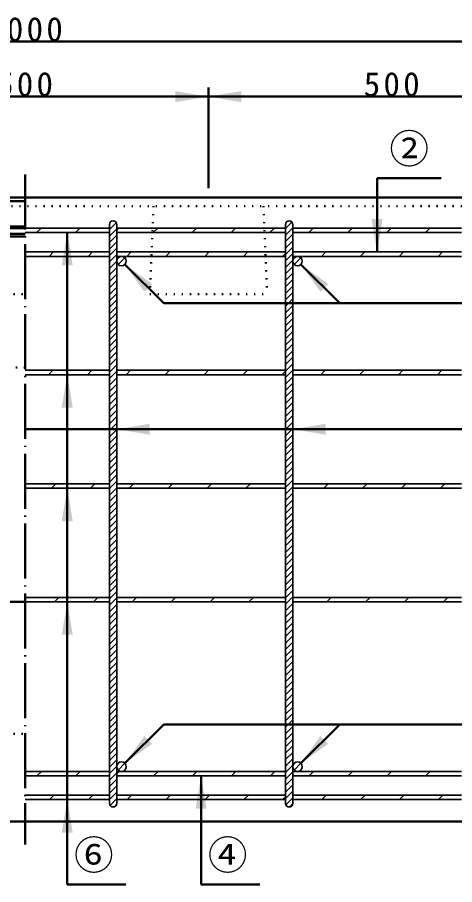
# Model space of a CAD drawing. Units: millimetres, scale not verified. Extents: x -2102 to 2102, y -1485 to 1485.
# Drawn here: x 1037 to 1514, y -723 to 224 of the extents above; entities that cross this region are included whole.
import ezdxf
from ezdxf.enums import TextEntityAlignment as Align

# ---------------------------------------------------------------- set-up
doc = ezdxf.new("R2010")
doc.units = ezdxf.units.MM
doc.header["$LTSCALE"] = 5
doc.linetypes.add('DOTTED', pattern=[1.75, 0.25, -1.5])
doc.linetypes.add('LONG_DASHED_DOTTED', pattern=[15.25, 12, -1.5, 0.25, -1.5])
doc.layers.add('0-0_V-nasSTD', color=7, linetype='Continuous', lineweight=35)
doc.layers.add('0-2_0', color=7, linetype='Continuous', lineweight=35)
doc.styles.add('ＭＳ ゴシック', font='')
doc.styles.get('ＭＳ ゴシック').set_extended_font_data('MS Gothic')

msp = doc.modelspace()

# ---------------------------------------------------------------- linework, layer by layer
at = {"layer": '0-0_V-nasSTD', "lineweight": 50}
for p, q in [((1429.177, 48.485), (1429.177, -31.898)), ((245.177, -4.286), (1045.177, -4.286)), ((1045.177, -5.898), (245.177, -5.898)), ((245.177, -12.298), (1045.177, -12.298)), ((1045.177, -14.984), (245.177, -14.984)), ((1091.177, -722.698), (1091.177, -10.698)), ((1196.48, -88.001), (1154.054, -45.574)), ((1388.48, -88.001), (1346.054, -45.574)), ((1916.48, -88.001), (1196.48, -88.001)), ((1916.48, -225.498), (1045.177, -225.498)), ((1196.48, -547.794), (1154.054, -590.221)), ((1916.48, -547.794), (1196.48, -547.794)), ((1388.48, -547.794), (1346.054, -590.221)), ((1237.177, -722.698), (1237.177, -603.898))]:
    msp.add_line(p, q, dxfattribs=at)
at = {"layer": '0-0_V-nasSTD'}
for points in [[(1209.177, 131.702), (1209.177, 143.702), (1245.177, 137.702)], [(1245.177, 137.702), (1281.177, 131.702), (1281.177, 143.702)], [(1423.177, 4.102), (1429.177, -31.898), (1435.177, 4.102)], [(1085.177, -46.698), (1091.177, -10.698), (1097.177, -46.698)], [(1154.054, -45.574), (1175.267, -75.273), (1183.752, -66.788)], [(1346.054, -45.574), (1367.267, -75.273), (1375.752, -66.788)], [(1085.177, -201.898), (1091.177, -165.898), (1097.177, -201.898)], [(1145.177, -225.498), (1181.177, -231.498), (1181.177, -219.498)], [(1337.177, -225.498), (1373.177, -231.498), (1373.177, -219.498)], [(1085.177, -325.898), (1091.177, -289.898), (1097.177, -325.898)], [(1085.177, -449.898), (1091.177, -413.898), (1097.177, -449.898)], [(1154.054, -590.221), (1175.267, -560.522), (1183.752, -569.007)], [(1346.054, -590.221), (1367.267, -560.522), (1375.752, -569.007)], [(1231.177, -639.898), (1237.177, -603.898), (1243.177, -639.898)], [(1085.177, -665.898), (1091.177, -629.898), (1097.177, -665.898)]]:
    msp.add_solid(points, dxfattribs=at)
at = {"layer": '0-2_0', "lineweight": 50}
for p, q in [((245.177, 197.702), (1845.177, 197.702)), ((1245.177, 37.702), (1245.177, 147.702)), ((845.177, 137.702), (1245.177, 137.702)), ((1245.177, 137.702), (1645.177, 137.702)), ((1429.177, 48.485), (1499.177, 48.485)), ((251.577, 27.702), (1845.177, 27.702)), ((251.577, 23.702), (1045.177, 23.702)), ((341.177, -413.898), (1045.177, -413.898)), ((245.177, -653.898), (1845.177, -653.898)), ((1091.177, -722.698), (1155.177, -722.698)), ((1237.177, -722.698), (1301.177, -722.698))]:
    msp.add_line(p, q, dxfattribs=at)
at = {"layer": '0-2_0', "linetype": 'LONG_DASHED_DOTTED', "lineweight": 50}
msp.add_line((1045.177, 52.702), (1045.177, -678.898), dxfattribs=at)
at = {"layer": '0-2_0', "linetype": 'DOTTED', "lineweight": 50}
for p, q in [((251.577, 18.102), (1845.177, 18.102)), ((1185.177, 18.102), (1181.177, -77.898)), ((1305.177, 18.102), (1309.177, -77.898)), ((245.177, -77.898), (1045.177, -77.898)), ((1181.177, -77.898), (1309.177, -77.898)), ((1045.177, -157.898), (245.177, -157.898)), ((245.177, -557.898), (1045.177, -557.898))]:
    msp.add_line(p, q, dxfattribs=at)
at = {"layer": '0-2_0'}
for p, q in [((1144.686, 0.023), (1137.177, -7.486)), ((1139.132, 1.541), (1137.739, 0.147)), ((1336.248, 0.666), (1329.177, -6.405)), ((1045.177, -5.898), (1137.177, -5.898)), ((1057.784, -10.698), (1062.584, -5.898)), ((1100.21, -10.698), (1105.01, -5.898)), ((1137.177, -1.898), (1137.177, -633.898)), ((1145.177, -6.557), (1137.177, -14.557)), ((1145.177, -1.898), (1145.177, -633.898)), ((1145.177, -5.898), (1329.177, -5.898)), ((1147.437, -5.898), (1145.177, -8.157)), ((1189.863, -5.898), (1185.063, -10.698)), ((1227.489, -10.698), (1232.289, -5.898)), ((1269.916, -10.698), (1274.716, -5.898)), ((1317.142, -5.898), (1312.342, -10.698)), ((1329.177, -1.898), (1329.177, -633.898)), ((1337.177, -5.476), (1329.177, -13.476)), ((1337.177, -1.898), (1337.177, -633.898)), ((1337.177, -5.898), (1521.177, -5.898)), ((1354.769, -10.698), (1359.569, -5.898)), ((1397.195, -10.698), (1401.995, -5.898)), ((1439.621, -10.698), (1444.421, -5.898)), ((1482.048, -10.698), (1486.848, -5.898)), ((1045.177, -10.698), (1137.177, -10.698)), ((1145.177, -13.628), (1137.177, -21.628)), ((1145.177, -10.698), (1329.177, -10.698)), ((1337.177, -12.547), (1329.177, -20.547)), ((1337.177, -10.698), (1521.177, -10.698)), ((1145.177, -20.699), (1137.177, -28.699)), ((1145.177, -27.77), (1137.177, -35.77)), ((1337.177, -19.618), (1329.177, -27.618)), ((1337.177, -26.689), (1329.177, -34.689)), ((1045.177, -31.898), (1137.177, -31.898)), ((1045.177, -36.698), (1137.177, -36.698)), ((1071.41, -36.698), (1076.21, -31.898)), ((1113.837, -36.698), (1118.637, -31.898)), ((1145.177, -34.841), (1137.177, -42.841)), ((1145.177, -31.898), (1329.177, -31.898)), ((1145.177, -36.698), (1329.177, -36.698)), ((1156.263, -36.698), (1161.063, -31.898)), ((1198.689, -36.698), (1203.489, -31.898)), ((1241.116, -36.698), (1245.916, -31.898)), ((1283.542, -36.698), (1288.342, -31.898)), ((1329.177, -33.489), (1325.969, -36.698)), ((1337.177, -33.76), (1329.177, -41.76)), ((1337.177, -31.898), (1521.177, -31.898)), ((1337.177, -36.698), (1521.177, -36.698)), ((1368.395, -36.698), (1373.195, -31.898)), ((1410.821, -36.698), (1415.621, -31.898)), ((1453.248, -36.698), (1458.048, -31.898)), ((1495.674, -36.698), (1500.474, -31.898)), ((1145.177, -41.913), (1137.177, -49.913)), ((1154.054, -38.221), (1146.7, -45.574)), ((1337.177, -40.831), (1329.177, -48.831)), ((1346.054, -38.221), (1338.7, -45.574)), ((1145.177, -48.984), (1137.177, -56.984)), ((1145.177, -56.055), (1137.177, -64.055)), ((1337.177, -47.902), (1329.177, -55.902)), ((1337.177, -54.973), (1329.177, -62.973)), ((1145.177, -63.126), (1137.177, -71.126)), ((1337.177, -62.045), (1329.177, -70.045)), ((1145.177, -70.197), (1137.177, -78.197)), ((1337.177, -69.116), (1329.177, -77.116)), ((1145.177, -77.268), (1137.177, -85.268)), ((1145.177, -84.339), (1137.177, -92.339)), ((1337.177, -76.187), (1329.177, -84.187)), ((1337.177, -83.258), (1329.177, -91.258)), ((1145.177, -91.41), (1137.177, -99.41)), ((1337.177, -90.329), (1329.177, -98.329)), ((1145.177, -98.481), (1137.177, -106.481)), ((1337.177, -97.4), (1329.177, -105.4)), ((1145.177, -105.552), (1137.177, -113.552)), ((1145.177, -112.623), (1137.177, -120.623)), ((1337.177, -104.471), (1329.177, -112.471)), ((1337.177, -111.542), (1329.177, -119.542)), ((1145.177, -119.694), (1137.177, -127.694)), ((1337.177, -118.613), (1329.177, -126.613)), ((1145.177, -126.765), (1137.177, -134.765)), ((1337.177, -125.684), (1329.177, -133.684)), ((1145.177, -133.836), (1137.177, -141.836)), ((1145.177, -140.907), (1137.177, -148.907)), ((1337.177, -132.755), (1329.177, -140.755)), ((1337.177, -139.826), (1329.177, -147.826)), ((1145.177, -147.979), (1137.177, -155.979)), ((1337.177, -146.897), (1329.177, -154.897)), ((1145.177, -155.05), (1137.177, -163.05)), ((1337.177, -153.968), (1329.177, -161.968)), ((1045.177, -161.098), (1137.177, -161.098)), ((1045.177, -165.898), (1137.177, -165.898)), ((1070.689, -165.898), (1075.489, -161.098)), ((1113.116, -165.898), (1117.916, -161.098)), ((1145.177, -162.121), (1137.177, -170.121)), ((1145.177, -169.192), (1137.177, -177.192)), ((1145.177, -161.098), (1329.177, -161.098)), ((1145.177, -165.898), (1329.177, -165.898)), ((1160.342, -161.098), (1155.542, -165.898)), ((1197.969, -165.898), (1202.769, -161.098)), ((1240.395, -165.898), (1245.195, -161.098)), ((1282.821, -165.898), (1287.621, -161.098)), ((1325.248, -165.898), (1329.177, -161.968)), ((1337.177, -161.039), (1329.177, -169.039)), ((1337.177, -168.111), (1329.177, -176.111)), ((1337.177, -161.098), (1521.177, -161.098)), ((1337.177, -165.898), (1521.177, -165.898)), ((1367.674, -165.898), (1372.474, -161.098)), ((1410.101, -165.898), (1414.901, -161.098)), ((1452.527, -165.898), (1457.327, -161.098)), ((1494.953, -165.898), (1499.753, -161.098)), ((1145.177, -176.263), (1137.177, -184.263)), ((1337.177, -175.182), (1329.177, -183.182)), ((1145.177, -183.334), (1137.177, -191.334)), ((1337.177, -182.253), (1329.177, -190.253)), ((1337.177, -189.324), (1329.177, -197.324)), ((1145.177, -190.405), (1137.177, -198.405)), ((1145.177, -197.476), (1137.177, -205.476)), ((1337.177, -196.395), (1329.177, -204.395)), ((1145.177, -204.547), (1137.177, -212.547)), ((1337.177, -203.466), (1329.177, -211.466)), ((1145.177, -211.618), (1137.177, -219.618)), ((1337.177, -210.537), (1329.177, -218.537)), ((1337.177, -217.608), (1329.177, -225.608)), ((1145.177, -218.689), (1137.177, -226.689)), ((1145.177, -225.76), (1137.177, -233.76)), ((1337.177, -224.679), (1329.177, -232.679)), ((1145.177, -232.831), (1137.177, -240.831)), ((1337.177, -231.75), (1329.177, -239.75)), ((1145.177, -239.902), (1137.177, -247.902)), ((1337.177, -238.821), (1329.177, -246.821)), ((1337.177, -245.892), (1329.177, -253.892)), ((1145.177, -246.973), (1137.177, -254.973)), ((1145.177, -254.045), (1137.177, -262.045)), ((1337.177, -252.963), (1329.177, -260.963)), ((1145.177, -261.116), (1137.177, -269.116)), ((1337.177, -260.034), (1329.177, -268.034)), ((1145.177, -268.187), (1137.177, -276.187)), ((1337.177, -267.106), (1329.177, -275.106)), ((1337.177, -274.177), (1329.177, -282.177)), ((1145.177, -275.258), (1137.177, -283.258)), ((1145.177, -282.329), (1137.177, -290.329)), ((1337.177, -281.248), (1329.177, -289.248)), ((1045.177, -285.098), (1137.177, -285.098)), ((1045.177, -289.898), (1137.177, -289.898)), ((1073.969, -289.898), (1078.769, -285.098)), ((1116.395, -289.898), (1121.195, -285.098)), ((1145.177, -289.4), (1137.177, -297.4)), ((1145.177, -285.098), (1329.177, -285.098)), ((1145.177, -289.898), (1329.177, -289.898)), ((1163.621, -285.098), (1158.821, -289.898)), ((1201.248, -289.898), (1206.048, -285.098)), ((1243.674, -289.898), (1248.474, -285.098)), ((1286.101, -289.898), (1290.901, -285.098)), ((1328.527, -289.898), (1329.177, -289.248)), ((1337.177, -288.319), (1329.177, -296.319)), ((1337.177, -285.098), (1521.177, -285.098)), ((1337.177, -289.898), (1521.177, -289.898)), ((1370.953, -289.898), (1375.753, -285.098)), ((1413.38, -289.898), (1418.18, -285.098)), ((1455.806, -289.898), (1460.606, -285.098)), ((1498.233, -289.898), (1503.033, -285.098)), ((1145.177, -296.471), (1137.177, -304.471)), ((1337.177, -295.39), (1329.177, -303.39)), ((1337.177, -302.461), (1329.177, -310.461)), ((1145.177, -303.542), (1137.177, -311.542)), ((1145.177, -310.613), (1137.177, -318.613)), ((1337.177, -309.532), (1329.177, -317.532)), ((1145.177, -317.684), (1137.177, -325.684)), ((1337.177, -316.603), (1329.177, -324.603)), ((1145.177, -324.755), (1137.177, -332.755)), ((1337.177, -323.674), (1329.177, -331.674)), ((1337.177, -330.745), (1329.177, -338.745)), ((1145.177, -331.826), (1137.177, -339.826)), ((1145.177, -338.897), (1137.177, -346.897)), ((1337.177, -337.816), (1329.177, -345.816)), ((1145.177, -345.968), (1137.177, -353.968)), ((1337.177, -344.887), (1329.177, -352.887)), ((1145.177, -353.039), (1137.177, -361.039)), ((1337.177, -351.958), (1329.177, -359.958)), ((1337.177, -359.029), (1329.177, -367.029)), ((1145.177, -360.111), (1137.177, -368.111)), ((1145.177, -367.182), (1137.177, -375.182)), ((1337.177, -366.1), (1329.177, -374.1)), ((1145.177, -374.253), (1137.177, -382.253)), ((1337.177, -373.172), (1329.177, -381.172)), ((1145.177, -381.324), (1137.177, -389.324)), ((1337.177, -380.243), (1329.177, -388.243)), ((1337.177, -387.314), (1329.177, -395.314)), ((1145.177, -388.395), (1137.177, -396.395)), ((1145.177, -395.466), (1137.177, -403.466)), ((1337.177, -394.385), (1329.177, -402.385)), ((1145.177, -402.537), (1137.177, -410.537)), ((1337.177, -401.456), (1329.177, -409.456)), ((1045.177, -409.098), (1137.177, -409.098)), ((1045.177, -413.898), (1137.177, -413.898)), ((1077.248, -413.898), (1082.048, -409.098)), ((1119.674, -413.898), (1124.474, -409.098)), ((1145.177, -409.608), (1137.177, -417.608)), ((1145.177, -409.098), (1329.177, -409.098)), ((1145.177, -413.898), (1329.177, -413.898)), ((1162.101, -413.898), (1166.901, -409.098)), ((1204.527, -413.898), (1209.327, -409.098)), ((1246.953, -413.898), (1251.753, -409.098)), ((1289.38, -413.898), (1294.18, -409.098)), ((1337.177, -408.527), (1329.177, -416.527)), ((1337.177, -415.598), (1329.177, -423.598)), ((1337.177, -409.098), (1521.177, -409.098)), ((1337.177, -413.898), (1521.177, -413.898)), ((1374.233, -413.898), (1379.033, -409.098)), ((1416.659, -413.898), (1421.459, -409.098)), ((1459.085, -413.898), (1463.885, -409.098)), ((1501.512, -413.898), (1506.312, -409.098)), ((1145.177, -416.679), (1137.177, -424.679)), ((1145.177, -423.75), (1137.177, -431.75)), ((1337.177, -422.669), (1329.177, -430.669)), ((1145.177, -430.821), (1137.177, -438.821)), ((1337.177, -429.74), (1329.177, -437.74)), ((1145.177, -437.892), (1137.177, -445.892)), ((1145.177, -444.963), (1137.177, -452.963)), ((1337.177, -436.811), (1329.177, -444.811)), ((1337.177, -443.882), (1329.177, -451.882)), ((1145.177, -452.034), (1137.177, -460.034)), ((1337.177, -450.953), (1329.177, -458.953)), ((1145.177, -459.106), (1137.177, -467.106)), ((1337.177, -458.024), (1329.177, -466.024)), ((1145.177, -466.177), (1137.177, -474.177)), ((1145.177, -473.248), (1137.177, -481.248)), ((1337.177, -465.095), (1329.177, -473.095)), ((1337.177, -472.166), (1329.177, -480.166)), ((1145.177, -480.319), (1137.177, -488.319)), ((1337.177, -479.238), (1329.177, -487.238)), ((1145.177, -487.39), (1137.177, -495.39)), ((1337.177, -486.309), (1329.177, -494.309)), ((1145.177, -494.461), (1137.177, -502.461)), ((1145.177, -501.532), (1137.177, -509.532)), ((1337.177, -493.38), (1329.177, -501.38)), ((1337.177, -500.451), (1329.177, -508.451)), ((1145.177, -508.603), (1137.177, -516.603)), ((1337.177, -507.522), (1329.177, -515.522)), ((1145.177, -515.674), (1137.177, -523.674)), ((1337.177, -514.593), (1329.177, -522.593)), ((1145.177, -522.745), (1137.177, -530.745)), ((1145.177, -529.816), (1137.177, -537.816)), ((1337.177, -521.664), (1329.177, -529.664)), ((1337.177, -528.735), (1329.177, -536.735)), ((1145.177, -536.887), (1137.177, -544.887)), ((1337.177, -535.806), (1329.177, -543.806)), ((1145.177, -543.958), (1137.177, -551.958)), ((1337.177, -542.877), (1329.177, -550.877)), ((1145.177, -551.029), (1137.177, -559.029)), ((1145.177, -558.1), (1137.177, -566.1)), ((1337.177, -549.948), (1329.177, -557.948)), ((1337.177, -557.019), (1329.177, -565.019)), ((1145.177, -565.172), (1137.177, -573.172)), ((1337.177, -564.09), (1329.177, -572.09)), ((1145.177, -572.243), (1137.177, -580.243)), ((1337.177, -571.161), (1329.177, -579.161)), ((1145.177, -579.314), (1137.177, -587.314)), ((1145.177, -586.385), (1137.177, -594.385)), ((1337.177, -578.232), (1329.177, -586.232)), ((1337.177, -585.304), (1329.177, -593.304)), ((1145.177, -593.456), (1137.177, -601.456)), ((1154.054, -590.221), (1146.7, -597.574)), ((1337.177, -592.375), (1329.177, -600.375)), ((1346.054, -590.221), (1338.7, -597.574)), ((1045.177, -599.098), (1137.177, -599.098)), ((1045.177, -603.898), (1137.177, -603.898)), ((1058.153, -603.898), (1062.953, -599.098)), ((1100.58, -603.898), (1105.38, -599.098)), ((1145.177, -600.527), (1137.177, -608.527)), ((1145.177, -599.098), (1329.177, -599.098)), ((1147.806, -599.098), (1145.177, -601.727)), ((1145.177, -603.898), (1329.177, -603.898)), ((1185.433, -603.898), (1190.233, -599.098)), ((1227.859, -603.898), (1232.659, -599.098)), ((1270.285, -603.898), (1275.085, -599.098)), ((1312.712, -603.898), (1317.512, -599.098)), ((1337.177, -599.446), (1329.177, -607.446)), ((1337.177, -599.098), (1521.177, -599.098)), ((1337.177, -603.898), (1521.177, -603.898)), ((1355.138, -603.898), (1359.938, -599.098)), ((1397.565, -603.898), (1402.365, -599.098)), ((1439.991, -603.898), (1444.791, -599.098)), ((1482.417, -603.898), (1487.217, -599.098)), ((1145.177, -607.598), (1137.177, -615.598)), ((1145.177, -614.669), (1137.177, -622.669)), ((1337.177, -606.517), (1329.177, -614.517)), ((1337.177, -613.588), (1329.177, -621.588)), ((1145.177, -621.74), (1137.177, -629.74)), ((1337.177, -620.659), (1329.177, -628.659)), ((1045.177, -625.098), (1137.177, -625.098)), ((1045.177, -629.898), (1137.177, -629.898)), ((1071.78, -629.898), (1076.58, -625.098)), ((1114.206, -629.898), (1119.006, -625.098)), ((1145.177, -628.811), (1137.858, -636.13)), ((1145.177, -625.098), (1329.177, -625.098)), ((1145.177, -629.898), (1329.177, -629.898)), ((1156.633, -629.898), (1161.433, -625.098)), ((1199.059, -629.898), (1203.859, -625.098)), ((1241.485, -629.898), (1246.285, -625.098)), ((1283.912, -629.898), (1288.712, -625.098)), ((1326.338, -629.898), (1329.177, -627.059)), ((1329.481, -635.426), (1337.177, -627.73)), ((1337.177, -625.098), (1521.177, -625.098)), ((1337.177, -629.898), (1521.177, -629.898)), ((1368.765, -629.898), (1373.565, -625.098)), ((1411.191, -629.898), (1415.991, -625.098)), ((1453.617, -629.898), (1458.417, -625.098)), ((1496.044, -629.898), (1500.844, -625.098)), ((1334.218, -637.76), (1337.039, -634.939))]:
    msp.add_line(p, q, dxfattribs=at)
for centre in [(1150.377, -41.898), (1342.377, -41.898), (1150.377, -593.898), (1342.377, -593.898)]:
    msp.add_circle(centre, 5.2, dxfattribs=at)
for centre, start, end in [((1141.177, -1.898), 0, 180), ((1333.177, -1.898), 0, 180), ((1141.177, -633.898), 180, 0), ((1333.177, -633.898), 180, 0)]:
    msp.add_arc(centre, 4, start, end, dxfattribs=at)

# ---------------------------------------------------------------- texts
at = {"layer": '0-0_V-nasSTD', "style": 'ＭＳ ゴシック'}
for s, p in [('②', (1442.577, 55.485)), ('⑥', (1098.577, -715.698)), ('④', (1244.577, -715.698))]:
    msp.add_text(s, height=31.67, dxfattribs=at).set_placement(p, align=Align.BOTTOM_LEFT)
at = {"layer": '0-0_V-nasSTD', "char_height": 26.39, "attachment_point": 7, "style": 'ＭＳ ゴシック'}
for s, insert in [('\\T1.2;2000', (1003.777, 197.702)), ('\\T1.2;500', (1014.577, 137.702)), ('\\T1.2;500', (1414.577, 137.702))]:
    msp.add_mtext(s, dxfattribs=dict(at, insert=insert))

doc.saveas('drawing.dxf')
